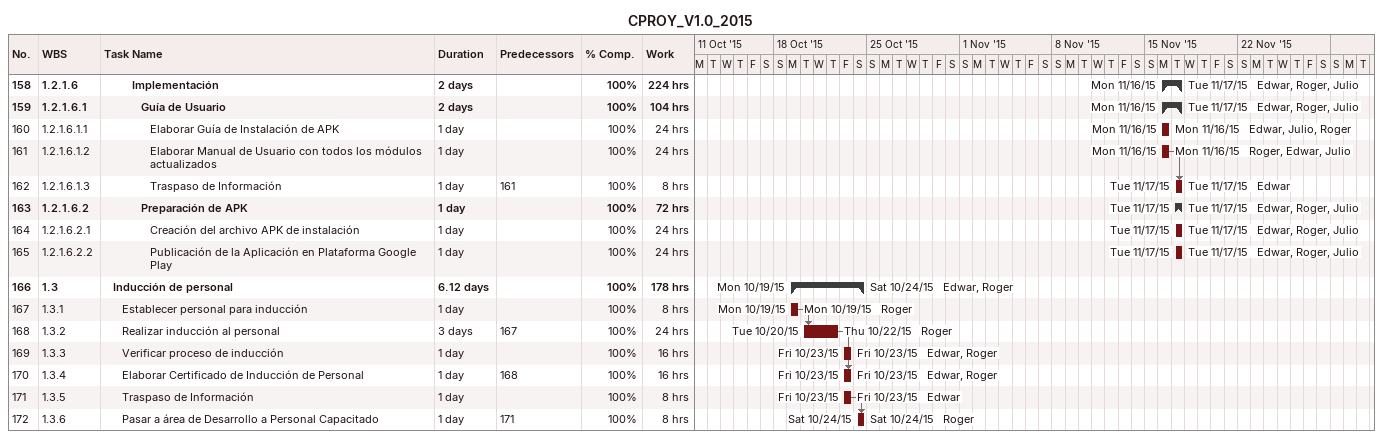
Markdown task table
CPROY_V1.0_2015

| ID | WBS | Task | Duration | Start | Finish | Predecessors | Resources | % complete | Work (h) |
|---|---|---|---|---|---|---|---|---|---|
| 158 | 1.2.1.6 | **Implementación** | 2d | 2015-11-16 | 2015-11-17 |  | Edwar, Roger, Julio | 100 | 224 |
| 159 | 1.2.1.6.1 | **Guía de Usuario** | 2d | 2015-11-16 | 2015-11-17 |  | Edwar, Roger, Julio | 100 | 104 |
| 160 | 1.2.1.6.1.1 | Elaborar Guía de Instalación de APK | 1d | 2015-11-16 | 2015-11-16 |  | Edwar, Julio, Roger | 100 | 24 |
| 161 | 1.2.1.6.1.2 | Elaborar Manual de Usuario con todos los módulos actualizados | 1d | 2015-11-16 | 2015-11-16 |  | Roger, Edwar, Julio | 100 | 24 |
| 162 | 1.2.1.6.1.3 | Traspaso de Información | 1d | 2015-11-17 | 2015-11-17 | 161 | Edwar | 100 | 8 |
| 163 | 1.2.1.6.2 | **Preparación de APK** | 1d | 2015-11-17 | 2015-11-17 |  | Edwar, Roger, Julio | 100 | 72 |
| 164 | 1.2.1.6.2.1 | Creación del archivo APK de instalación | 1d | 2015-11-17 | 2015-11-17 |  | Edwar, Roger, Julio | 100 | 24 |
| 165 | 1.2.1.6.2.2 | Publicación de la Aplicación en Plataforma Google Play | 1d | 2015-11-17 | 2015-11-17 |  | Edwar, Roger, Julio | 100 | 24 |
| 166 | 1.3 | **Inducción de personal** | 6.12d | 2015-10-19 | 2015-10-24 |  | Edwar, Roger | 100 | 178 |
| 167 | 1.3.1 | Establecer personal para inducción | 1d | 2015-10-19 | 2015-10-19 |  | Roger | 100 | 8 |
| 168 | 1.3.2 | Realizar inducción al personal | 3d | 2015-10-20 | 2015-10-22 | 167 | Roger | 100 | 24 |
| 169 | 1.3.3 | Verificar proceso de inducción | 1d | 2015-10-23 | 2015-10-23 |  | Edwar, Roger | 100 | 16 |
| 170 | 1.3.4 | Elaborar Certificado de Inducción de Personal | 1d | 2015-10-23 | 2015-10-23 | 168 | Edwar, Roger | 100 | 16 |
| 171 | 1.3.5 | Traspaso de Información | 1d | 2015-10-23 | 2015-10-23 |  | Edwar | 100 | 8 |
| 172 | 1.3.6 | Pasar a área de Desarrollo a Personal Capacitado | 1d | 2015-10-24 | 2015-10-24 | 171 | Roger | 100 | 8 |
